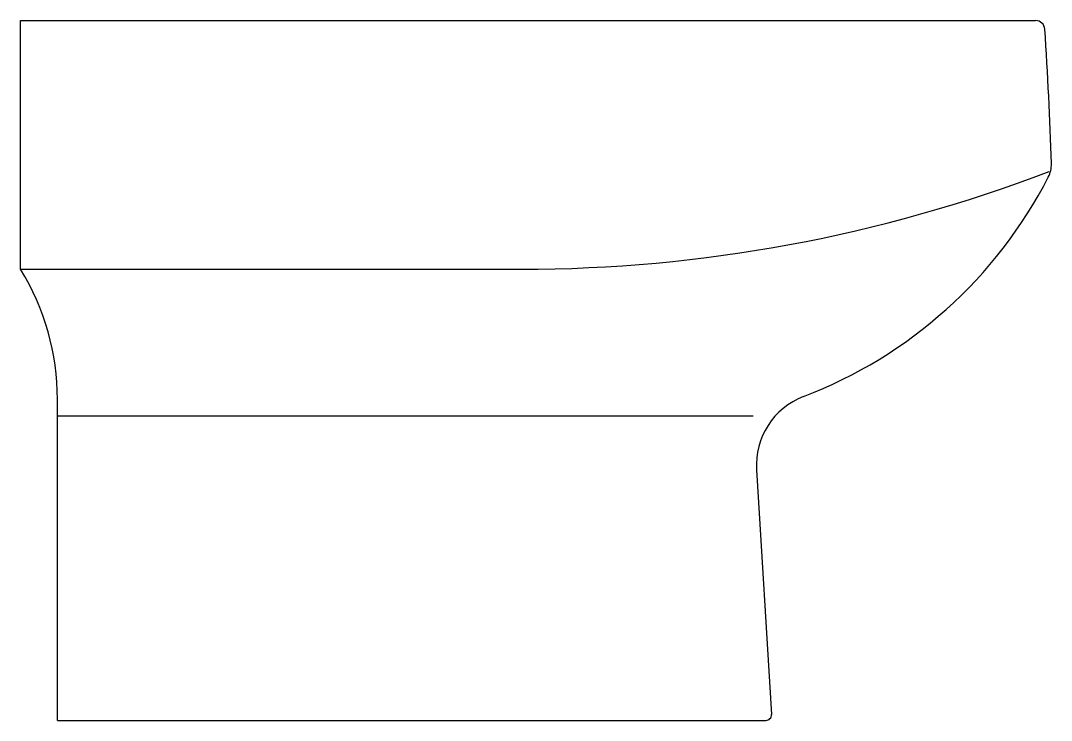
# Model space of a CAD drawing. Extents: x -354.143 to -353.583, y 265.363 to 265.743.
import ezdxf

# ---------------------------------------------------------------- set-up
doc = ezdxf.new("R2010")
doc.units = 0
doc.header["$LTSCALE"] = 0.28
doc.header["$MEASUREMENT"] = 0
doc.linetypes.add('CONTINU', pattern=[0])
doc.layers.get('0').update_dxf_attribs({"linetype": 'CONTINUOUS'})

msp = doc.modelspace()

# ---------------------------------------------------------------- linework, layer by layer
at = {"linetype": 'CONTINU'}
for points in [[(-354.14281, 265.60751), (-354.14281, 265.74251)], [(-354.14281, 265.74251), (-353.59148, 265.74251)], [(-354.14281, 265.60751), (-353.87089, 265.60751)], [(-354.12281, 265.36251), (-354.12281, 265.53679)], [(-354.12281, 265.5279), (-353.74486, 265.5279)], [(-353.74307, 265.49861), (-353.73497, 265.36571)], [(-354.12281, 265.36251), (-353.73796, 265.36251)]]:
    msp.add_lwpolyline(points, dxfattribs=at)
for points in [[(-353.5865, 265.73788, 0.394677), (-353.59148, 265.74251)], [(-353.58293, 265.66488, 0.009148), (-353.5865, 265.73788)], [(-353.58458, 265.65756, 0.127017), (-353.58293, 265.66488)], [(-353.87089, 265.60751, 0.091887), (-353.58419, 265.66064)], [(-353.71756, 265.53836, 0.184744), (-353.58458, 265.65756)], [(-354.12281, 265.53679, 0.138701), (-354.14281, 265.60751)], [(-353.71756, 265.53836, 0.327429), (-353.74307, 265.49861)], [(-353.73796, 265.36251, 0.434767), (-353.73497, 265.36571)]]:
    msp.add_lwpolyline(points, format="xyb", dxfattribs=at)

doc.saveas('drawing.dxf')
